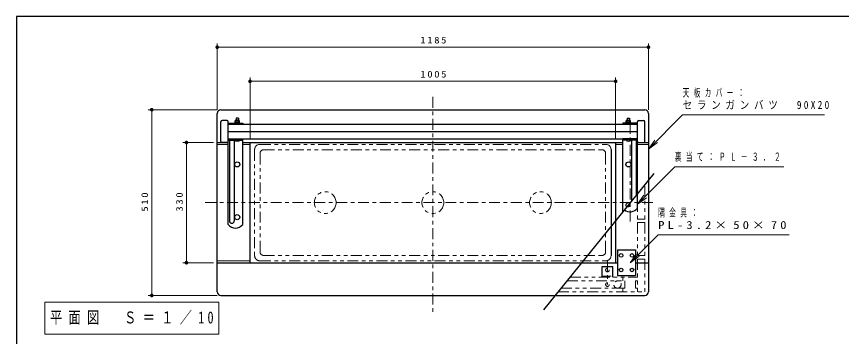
# Model space of a CAD drawing. Units: millimetres on the paper, scale 1:10. Extents: x -365 to 0, y 0 to 257.
# Drawn here: x -365 to -138.2, y 169.2 to 257 of the extents above; entities that cross this region are included whole.
import ezdxf

# ---------------------------------------------------------------- set-up
doc = ezdxf.new("R2010")
doc.units = ezdxf.units.MM
for name, pattern in [('USER1', [4.5, 2.5, -2]), ('USER2', [6, 3, -1, 1, -1]), ('USER3', [8, 3, -1, 1, -1, 1, -1])]:
    doc.linetypes.add(name, pattern=pattern)
doc.layers.add('LY_1', color=3, linetype='Continuous', lineweight=25)
doc.layers.add('LY_3', color=7, linetype='Continuous', lineweight=13)
doc.styles.add('ＭＳ ゴシック', font='')
doc.styles.get('ＭＳ ゴシック').set_extended_font_data('MS Gothic')

# ---------------------------------------------------------------- blocks, each defined once
blk = doc.blocks.new('filled_dot')
at = {"color": 0, "linetype": 'Continuous', "lineweight": -2, "const_width": 1.25}
blk.add_lwpolyline([(-0.625, 0, 1), (0.625, 0, 1)], format="xyb", close=True, dxfattribs=at)

msp = doc.modelspace()

# ---------------------------------------------------------------- linework, layer by layer
at = {"layer": 'LY_1', "color": 7, "lineweight": 13}
for p, q in [((-309.812, 231.407), (-309.812, 249.578)), ((-191.312, 231.407), (-191.312, 249.578)), ((-309.812, 248.578), (-191.312, 248.578)), ((-300.812, 223.407), (-300.812, 240.218)), ((-300.812, 239.218), (-200.312, 239.218)), ((-200.312, 223.407), (-200.312, 240.218)), ((-309.812, 231.407), (-328.823, 231.407)), ((-327.823, 180.407), (-327.823, 231.407)), ((-310.812, 222.407), (-319.29, 222.407)), ((-318.29, 189.407), (-318.29, 222.407)), ((-303.612, 223.087), (-305.012, 223.087)), ((-197.512, 223.087), (-196.112, 223.087)), ((-191.312, 220.604), (-189.545, 223.079)), ((-191.312, 220.604), (-189.191, 222.725)), ((-188.837, 222.372), (-191.312, 220.604)), ((-309.812, 221.907), (-306.812, 221.907)), ((-302.812, 221.907), (-300.812, 221.907)), ((-198.312, 221.907), (-200.312, 221.907)), ((-191.312, 221.907), (-194.312, 221.907)), ((-194.312, 205.467), (-192.545, 207.942)), ((-194.312, 205.467), (-192.191, 207.588)), ((-191.837, 207.235), (-194.312, 205.467)), ((-196.312, 189.394), (-194.545, 191.868)), ((-196.312, 189.394), (-194.191, 191.515)), ((-193.837, 191.161), (-196.312, 189.394)), ((-310.812, 189.407), (-319.29, 189.407)), ((-309.812, 189.907), (-300.812, 189.907)), ((-309.812, 180.407), (-328.823, 180.407)), ((-357.219, 178.592), (-357.219, 169.792)), ((-309.419, 178.592), (-357.219, 178.592)), ((-309.419, 169.792), (-309.419, 178.592)), ((-357.219, 169.792), (-309.419, 169.792))]:
    msp.add_line(p, q, dxfattribs=at)
at = {"layer": 'LY_1', "color": 7, "linetype": 'USER2', "lineweight": 13}
for p, q in [((-250.562, 234.908), (-250.562, 175.817)), ((-196.312, 200.765), (-196.312, 228.559)), ((-313.12, 205.907), (-190.035, 205.907)), ((-202.562, 189.981), (-202.562, 183.407))]:
    msp.add_line(p, q, dxfattribs=at)
at = {"layer": 'LY_1'}
for p, q in [((-308.812, 231.407), (-192.312, 231.407)), ((-309.812, 181.407), (-309.812, 230.407)), ((-304.012, 229.087), (-304.612, 229.087)), ((-304.612, 229.087), (-304.612, 228.557)), ((-304.012, 229.087), (-304.012, 228.557)), ((-197.112, 229.087), (-196.512, 229.087)), ((-197.112, 229.087), (-197.112, 228.557)), ((-196.512, 229.087), (-196.512, 228.557)), ((-191.312, 230.407), (-191.312, 181.407)), ((-308.812, 222.707), (-308.812, 228.107)), ((-307.112, 228.407), (-308.512, 228.407)), ((-306.812, 222.407), (-306.812, 228.107)), ((-306.812, 227.727), (-302.812, 227.727)), ((-306.812, 227.407), (-194.312, 227.407)), ((-303.702, 227.877), (-304.922, 227.877)), ((-304.922, 227.727), (-304.922, 227.877)), ((-303.702, 227.727), (-304.922, 227.727)), ((-304.802, 228.377), (-304.89, 228.326)), ((-304.89, 227.877), (-304.89, 228.326)), ((-304.802, 228.377), (-304.802, 228.477)), ((-303.822, 228.377), (-304.802, 228.377)), ((-303.902, 228.557), (-304.722, 228.557)), ((-304.601, 227.877), (-304.601, 228.326)), ((-304.399, 227.727), (-304.359, 227.877)), ((-304.226, 227.877), (-304.266, 227.727)), ((-304.024, 227.877), (-304.024, 228.326)), ((-303.822, 228.377), (-303.822, 228.477)), ((-303.822, 228.377), (-303.735, 228.326)), ((-303.735, 227.877), (-303.735, 228.326)), ((-303.702, 227.727), (-303.702, 227.877)), ((-302.812, 227.727), (-302.812, 227.407)), ((-198.312, 227.727), (-198.312, 227.407)), ((-194.312, 227.727), (-198.312, 227.727)), ((-197.422, 227.877), (-196.202, 227.877)), ((-197.422, 227.727), (-197.422, 227.877)), ((-197.422, 227.727), (-196.202, 227.727)), ((-197.302, 228.377), (-197.39, 228.326)), ((-197.39, 227.877), (-197.39, 228.326)), ((-197.302, 228.377), (-197.302, 228.477)), ((-197.302, 228.377), (-196.322, 228.377)), ((-197.222, 228.557), (-196.402, 228.557)), ((-197.101, 227.877), (-197.101, 228.326)), ((-196.899, 227.877), (-196.859, 227.727)), ((-196.726, 227.727), (-196.766, 227.877)), ((-196.524, 227.877), (-196.524, 228.326)), ((-196.322, 228.377), (-196.322, 228.477)), ((-196.322, 228.377), (-196.235, 228.326)), ((-196.235, 227.877), (-196.235, 228.326)), ((-196.202, 227.727), (-196.202, 227.877)), ((-194.312, 222.407), (-194.312, 228.107)), ((-194.012, 228.407), (-192.612, 228.407)), ((-192.312, 222.707), (-192.312, 228.107)), ((-306.812, 225.407), (-194.312, 225.407)), ((-309.812, 222.407), (-306.812, 222.407)), ((-307.112, 222.407), (-308.812, 222.407)), ((-306.812, 223.407), (-302.812, 223.407)), ((-306.812, 199.907), (-306.812, 223.407)), ((-306.812, 223.407), (-194.312, 223.407)), ((-306.812, 223.087), (-302.812, 223.087)), ((-306.462, 223.087), (-306.462, 200.907)), ((-305.162, 223.087), (-305.162, 200.907)), ((-302.812, 199.907), (-302.812, 223.407)), ((-302.812, 222.407), (-198.312, 222.407)), ((-300.812, 189.407), (-300.812, 222.407)), ((-200.312, 222.407), (-200.312, 189.407)), ((-194.312, 223.407), (-198.312, 223.407)), ((-198.312, 203.454), (-198.312, 223.407)), ((-194.312, 223.087), (-198.312, 223.087)), ((-195.962, 223.087), (-195.962, 206.36)), ((-194.662, 223.087), (-194.662, 207.968)), ((-194.312, 208.401), (-194.312, 223.407)), ((-194.312, 222.407), (-192.312, 222.407)), ((-194.312, 222.407), (-191.312, 222.407)), ((-201.562, 220.407), (-201.562, 191.407)), ((-189.858, 213.911), (-220.161, 176.431)), ((-194.312, 204.399), (-194.312, 208.401)), ((-199.812, 192.907), (-194.812, 192.907)), ((-199.812, 192.907), (-199.812, 185.907)), ((-194.812, 192.907), (-194.812, 185.907)), ((-309.812, 189.407), (-199.812, 189.407)), ((-204.062, 188.407), (-201.062, 188.407)), ((-204.062, 185.407), (-204.062, 188.407)), ((-201.062, 185.407), (-201.062, 188.407)), ((-194.812, 189.407), (-191.312, 189.407)), ((-199.812, 185.907), (-194.812, 185.907)), ((-308.812, 180.407), (-192.312, 180.407))]:
    msp.add_line(p, q, dxfattribs=at)
at = {"layer": 'LY_1', "color": 7, "linetype": 'USER3', "lineweight": 13}
for p, q in [((-299.562, 220.407), (-299.562, 191.407)), ((-298.062, 221.907), (-203.062, 221.907)), ((-297.062, 220.407), (-204.062, 220.407)), ((-298.062, 219.407), (-298.062, 192.407)), ((-203.062, 219.407), (-203.062, 192.407)), ((-192.691, 210.407), (-192.312, 210.407)), ((-192.312, 210.407), (-192.312, 201.407)), ((-194.312, 208.401), (-194.312, 201.407)), ((-194.312, 201.407), (-192.312, 201.407)), ((-194.312, 200.407), (-192.312, 200.407)), ((-194.312, 200.407), (-194.312, 191.407)), ((-192.312, 200.407), (-192.312, 191.407)), ((-297.062, 191.407), (-204.062, 191.407)), ((-194.312, 191.407), (-192.312, 191.407)), ((-298.062, 189.907), (-203.062, 189.907)), ((-194.312, 190.407), (-192.312, 190.407)), ((-194.312, 190.407), (-194.312, 181.407)), ((-192.312, 190.407), (-192.312, 181.407)), ((-213.712, 184.407), (-197.812, 184.407)), ((-212.904, 185.407), (-194.312, 185.407)), ((-198.312, 185.407), (-198.312, 184.407)), ((-197.812, 184.407), (-197.812, 182.407)), ((-194.812, 184.407), (-194.812, 182.407)), ((-194.812, 184.407), (-194.312, 184.407)), ((-215.329, 182.407), (-197.812, 182.407)), ((-198.312, 182.407), (-198.312, 181.407)), ((-194.812, 182.407), (-194.312, 182.407)), ((-216.138, 181.407), (-192.312, 181.407))]:
    msp.add_line(p, q, dxfattribs=at)
at = {"layer": 'LY_1', "color": 7, "linetype": 'USER1', "lineweight": 13}
msp.add_line((-204.062, 185.707), (-201.062, 185.707), dxfattribs=at)
at = {"layer": 'LY_1', "color": 7, "lineweight": 13}
for points in [[(-191.312, 220.604), (-181.904, 230.013), (-142.904, 230.013)], [(-194.312, 205.467), (-184.062, 215.718), (-154.062, 215.718)], [(-196.312, 189.394), (-188.616, 197.09), (-152.616, 197.09)]]:
    msp.add_lwpolyline(points, dxfattribs=at)
at = {"layer": 'LY_1'}
msp.add_lwpolyline([(-306.462, 200.907), (-306.457, 200.819), (-306.44, 200.734), (-306.413, 200.651), (-306.375, 200.573), (-306.328, 200.5), (-306.272, 200.435), (-306.208, 200.377), (-306.137, 200.328), (-306.061, 200.29), (-305.981, 200.262), (-305.897, 200.245), (-305.812, 200.239), (-305.728, 200.245), (-305.644, 200.262), (-305.564, 200.29), (-305.487, 200.328), (-305.417, 200.377), (-305.353, 200.435), (-305.297, 200.5), (-305.249, 200.573), (-305.212, 200.651), (-305.185, 200.734), (-305.168, 200.819), (-305.162, 200.907)], dxfattribs=at)
for centre, radius in [((-304.312, 216.407), 0.7), ((-196.812, 216.407), 0.7), ((-304.312, 201.907), 0.7), ((-198.812, 191.407), 0.5), ((-195.812, 191.407), 0.5), ((-198.812, 187.407), 0.5), ((-195.812, 187.407), 0.5)]:
    msp.add_circle(centre, radius, dxfattribs=at)
at = {"layer": 'LY_1', "color": 7, "linetype": 'USER3', "lineweight": 13}
for centre, radius in [((-280.14, 205.907), 3), ((-250.562, 205.907), 3), ((-220.985, 205.907), 3), ((-199.812, 183.407), 1)]:
    msp.add_circle(centre, radius, dxfattribs=at)
at = {"layer": 'LY_1', "color": 7, "linetype": 'USER1', "lineweight": 13}
for centre in [(-202.562, 187.407), (-202.562, 183.407)]:
    msp.add_circle(centre, 0.5, dxfattribs=at)
at = {"layer": 'LY_1'}
for centre, radius, start, end in [((-308.812, 230.407), 1, 90, 180), ((-192.312, 230.407), 1, 0, 90), ((-308.512, 228.107), 0.3, 90, 180), ((-307.112, 228.107), 0.3, 0, 90), ((-304.745, 228.089), 0.278, 58.70289, 121.29723), ((-304.722, 228.477), 0.08, 90.00002, 180), ((-304.312, 227.316), 1.051, 74.05404, 105.94589), ((-303.879, 228.089), 0.278, 58.70278, 121.29712), ((-303.902, 228.477), 0.08, 359.99998, 90.00003), ((-197.245, 228.089), 0.278, 58.70288, 121.29722), ((-197.222, 228.477), 0.08, 89.99997, 180.00002), ((-196.812, 227.316), 1.051, 74.05411, 105.94596), ((-196.379, 228.089), 0.278, 58.70277, 121.29711), ((-196.402, 228.477), 0.08, 0, 89.99998), ((-194.012, 228.107), 0.3, 90, 180), ((-192.612, 228.107), 0.3, 0, 90), ((-308.512, 222.707), 0.3, 180, 270), ((-307.112, 222.707), 0.3, 270, 0), ((-194.012, 222.707), 0.3, 180, 270), ((-192.612, 222.707), 0.3, 270, 0), ((-196.312, 205.9), 2.5, 230.64254, 323.12777), ((-196.812, 205.15), 0.7, 59.27972, 222.80846), ((-196.812, 205.15), 0.35, 214.39623, 67.69195), ((-304.812, 201.407), 2.5, 216.87223, 323.1301), ((-308.812, 181.407), 1, 180, 270), ((-192.312, 181.407), 1, 270, 0)]:
    msp.add_arc(centre, radius, start, end, dxfattribs=at)
at = {"layer": 'LY_1', "color": 7, "lineweight": 13}
for centre in [(-304.312, 223.564), (-196.812, 223.564)]:
    msp.add_arc(centre, 0.847, 214.2807, 325.7193, dxfattribs=at)
at = {"layer": 'LY_1', "color": 7, "linetype": 'USER3', "lineweight": 13}
for centre, radius, start, end in [((-298.062, 220.407), 1.5, 90, 180), ((-297.062, 219.407), 1, 90, 180), ((-204.062, 219.407), 1, 0, 90), ((-203.062, 220.407), 1.5, 0, 90), ((-298.062, 191.407), 1.5, 179.99999, 270), ((-297.062, 192.407), 1, 179.99999, 270), ((-204.062, 192.407), 1, 270, 0), ((-203.062, 191.407), 1.5, 270, 0)]:
    msp.add_arc(centre, radius, start, end, dxfattribs=at)
at = {"layer": 'LY_3', "color": 20, "lineweight": 25}
for p, q in [((-365, 257), (-365, 0)), ((0, 257), (-365, 257))]:
    msp.add_line(p, q, dxfattribs=at)

# ---------------------------------------------------------------- block references
at = {"layer": 'LY_1', "color": 7, "lineweight": 13, "xscale": 0.4, "yscale": 0.4}
for p in [(-309.812, 248.578), (-300.812, 239.218)]:
    msp.add_blockref('filled_dot', p, dxfattribs=at)
for p, rotation in [((-191.312, 248.578), 180), ((-200.312, 239.218), 180), ((-327.823, 231.407), 270), ((-318.29, 222.407), 270), ((-318.29, 189.407), 90), ((-327.823, 180.407), 90)]:
    msp.add_blockref('filled_dot', p, dxfattribs=dict(at, rotation=rotation))

# ---------------------------------------------------------------- texts
at = {"layer": 'LY_1', "color": 7, "style": 'ＭＳ ゴシック'}
for s, insert, char_height, attachment_point in [('\\T1.33;\\W1.15;1185', (-250.162, 249.578), 1.833, 8), ('\\T1.33;\\W1.15;1005', (-250.162, 240.218), 1.833, 8), ('\\T1.64;\\W0.6;天板カバー：', (-181.904, 235.963), 2.199, 4), ('\\T1.5;\\W0.85;セランガンバツ\u300090X20', (-181.904, 232.663), 2.199, 4), ('\\T1.64;\\W0.6;裏当て：ＰＬ－３．２', (-184.062, 218.368), 2.199, 4), ('\\T1.64;\\W0.6;隅金具：', (-188.616, 203.04), 2.199, 4), ('\\T1.5;\\W1.15;PL-3.2×50×70', (-188.616, 199.74), 2.199, 4), ('\\T1.51;\\W0.75;平面図\u3000Ｓ＝１／10', (-355.819, 174.192), 3.299, 4)]:
    msp.add_mtext(s, dxfattribs=dict(at, insert=insert, char_height=char_height, attachment_point=attachment_point))
at = {"layer": 'LY_1', "color": 7, "char_height": 1.833, "attachment_point": 8, "rotation": 90, "style": 'ＭＳ ゴシック'}
for s, insert in [('\\T1.33;\\W1.15;510', (-328.823, 206.307)), ('\\T1.33;\\W1.15;330', (-319.29, 206.322))]:
    msp.add_mtext(s, dxfattribs=dict(at, insert=insert))

doc.saveas('drawing.dxf')
